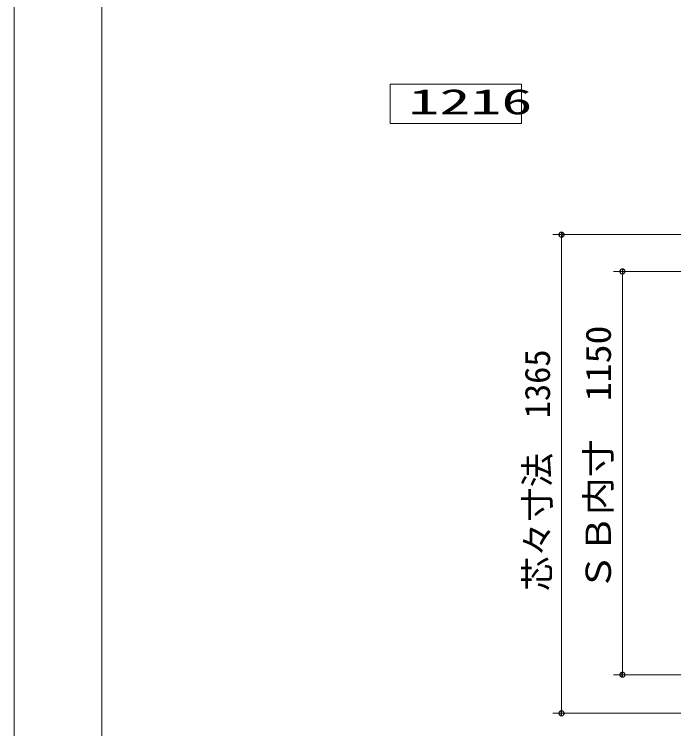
# Model space of a CAD drawing. Units: millimetres on the paper, scale 1:25. Extents: x -305 to 305, y -152 to 152.
# Drawn here: x -301 to -225.8, y -87 to -5.5 of the extents above; entities that cross this region are included whole.
import ezdxf
from ezdxf.enums import TextEntityAlignment as Align

# ---------------------------------------------------------------- set-up
doc = ezdxf.new("R2010")
doc.units = ezdxf.units.MM
doc.linetypes.add('LONG_DOUBLE_CHAIN', pattern=[21.8, 18, -1, 0.6, -0.6, 0.6, -1])
for name, color, linetype, lineweight in [('0-1_RV', 7, 'LONG_DOUBLE_CHAIN', 9), ('0-2_0', 7, 'Continuous', 9), ('0-5_図面枠', 3, 'Continuous', 9), ('0-6_DEFPOINTS', 7, 'Continuous', 9)]:
    doc.layers.add(name, color=color, linetype=linetype, lineweight=lineweight)
doc.styles.add('ＭＳ ゴシック', font='')
doc.styles.get('ＭＳ ゴシック').set_extended_font_data('MS Gothic')

# ---------------------------------------------------------------- blocks, each defined once
blk = doc.blocks.new('_DOTSMALL')
at = {"layer": '0-2_0'}
for p, q in [((0.0746, 0.1), (-0.0746, 0.1)), ((0.1223, -0.0248), (-0.1223, -0.0248))]:
    blk.add_line(p, q, dxfattribs=at)
for points in [[(0.125, 0), (0.124, 0.0157), (0.1211, 0.0311), (0.1162, 0.046), (0.1095, 0.0602), (0.1011, 0.0735), (0.0911, 0.0856), (0.0797, 0.0963), (0.067, 0.1055), (0.0532, 0.1131), (0.0386, 0.1189), (0.0234, 0.1228), (0.0078, 0.1248), (-0.0078, 0.1248), (-0.0234, 0.1228), (-0.0386, 0.1189), (-0.0532, 0.1131), (-0.067, 0.1055), (-0.0797, 0.0963), (-0.0911, 0.0856), (-0.1011, 0.0735), (-0.1095, 0.0602), (-0.1162, 0.046), (-0.1211, 0.0311), (-0.124, 0.0157), (-0.125, 0), (0, 0)], [(-0.125, 0), (-0.124, -0.0157), (-0.1211, -0.0311), (-0.1162, -0.046), (-0.1095, -0.0602), (-0.1011, -0.0735), (-0.0911, -0.0856), (-0.0797, -0.0963), (-0.067, -0.1055), (-0.0532, -0.1131), (-0.0386, -0.1189), (-0.0234, -0.1228), (-0.0078, -0.1248), (0.0078, -0.1248), (0.0234, -0.1228), (0.0386, -0.1189), (0.0532, -0.1131), (0.067, -0.1055), (0.0797, -0.0963), (0.0911, -0.0856), (0.1011, -0.0735), (0.1095, -0.0602), (0.1162, -0.046), (0.1211, -0.0311), (0.124, -0.0157), (0.125, 0), (0, 0)]]:
    blk.add_lwpolyline(points, close=True, dxfattribs=at)

msp = doc.modelspace()

# ---------------------------------------------------------------- linework, layer by layer
at = {"layer": '0-1_RV', "linetype": 'Continuous'}
for p, q in [((-258.175, -13.476), (-258.175, -17.972)), ((-258.175, -13.476), (-243.175, -13.476)), ((-243.175, -13.476), (-243.175, -17.972)), ((-258.175, -17.972), (-243.175, -17.972)), ((-221.773, -30.633), (-239.618, -30.633)), ((-238.618, -85.233), (-238.618, -30.633)), ((-217.373, -34.833), (-232.673, -34.833)), ((-231.673, -80.833), (-231.673, -34.833)), ((-217.373, -80.833), (-232.673, -80.833)), ((-221.773, -85.233), (-239.618, -85.233))]:
    msp.add_line(p, q, dxfattribs=at)
at = {"layer": '0-5_図面枠'}
msp.add_lwpolyline([(-291.017, -138.498), (108.983, -138.498), (108.983, 138.502), (-291.017, 138.502)], close=True, dxfattribs=at)
at = {"layer": '0-6_DEFPOINTS'}
msp.add_line((-301.017, -148.498), (-301.017, 148.502), dxfattribs=at)

# ---------------------------------------------------------------- block references
at = {"layer": '0-1_RV', "xscale": 2.32, "yscale": 2.32}
for p, rotation in [((-238.618, -30.633), 90), ((-231.673, -34.833), 90), ((-231.673, -80.833), 270), ((-238.618, -85.233), 270)]:
    msp.add_blockref('_DOTSMALL', p, dxfattribs=dict(at, rotation=rotation))

# ---------------------------------------------------------------- texts
at = {"layer": '0-1_RV', "style": 'ＭＳ ゴシック', "width": 1.8}
msp.add_text('1216', height=2.886, dxfattribs=at).set_placement((-256.075, -17.779), align=Align.BOTTOM_LEFT)
at = {"layer": '0-1_RV', "style": 'ＭＳ ゴシック', "width": 1.1}
msp.add_text('ＳＢ内寸\u30001150', height=2.886, rotation=90, dxfattribs=at).set_placement((-232.118, -71.29), align=Align.BOTTOM_LEFT)
at = {"layer": '0-1_RV', "style": 'ＭＳ ゴシック'}
msp.add_text('芯々寸法\u30001365', height=2.889, rotation=90, dxfattribs=at).set_placement((-239.063, -71.286), align=Align.BOTTOM_LEFT)

doc.saveas('drawing.dxf')
